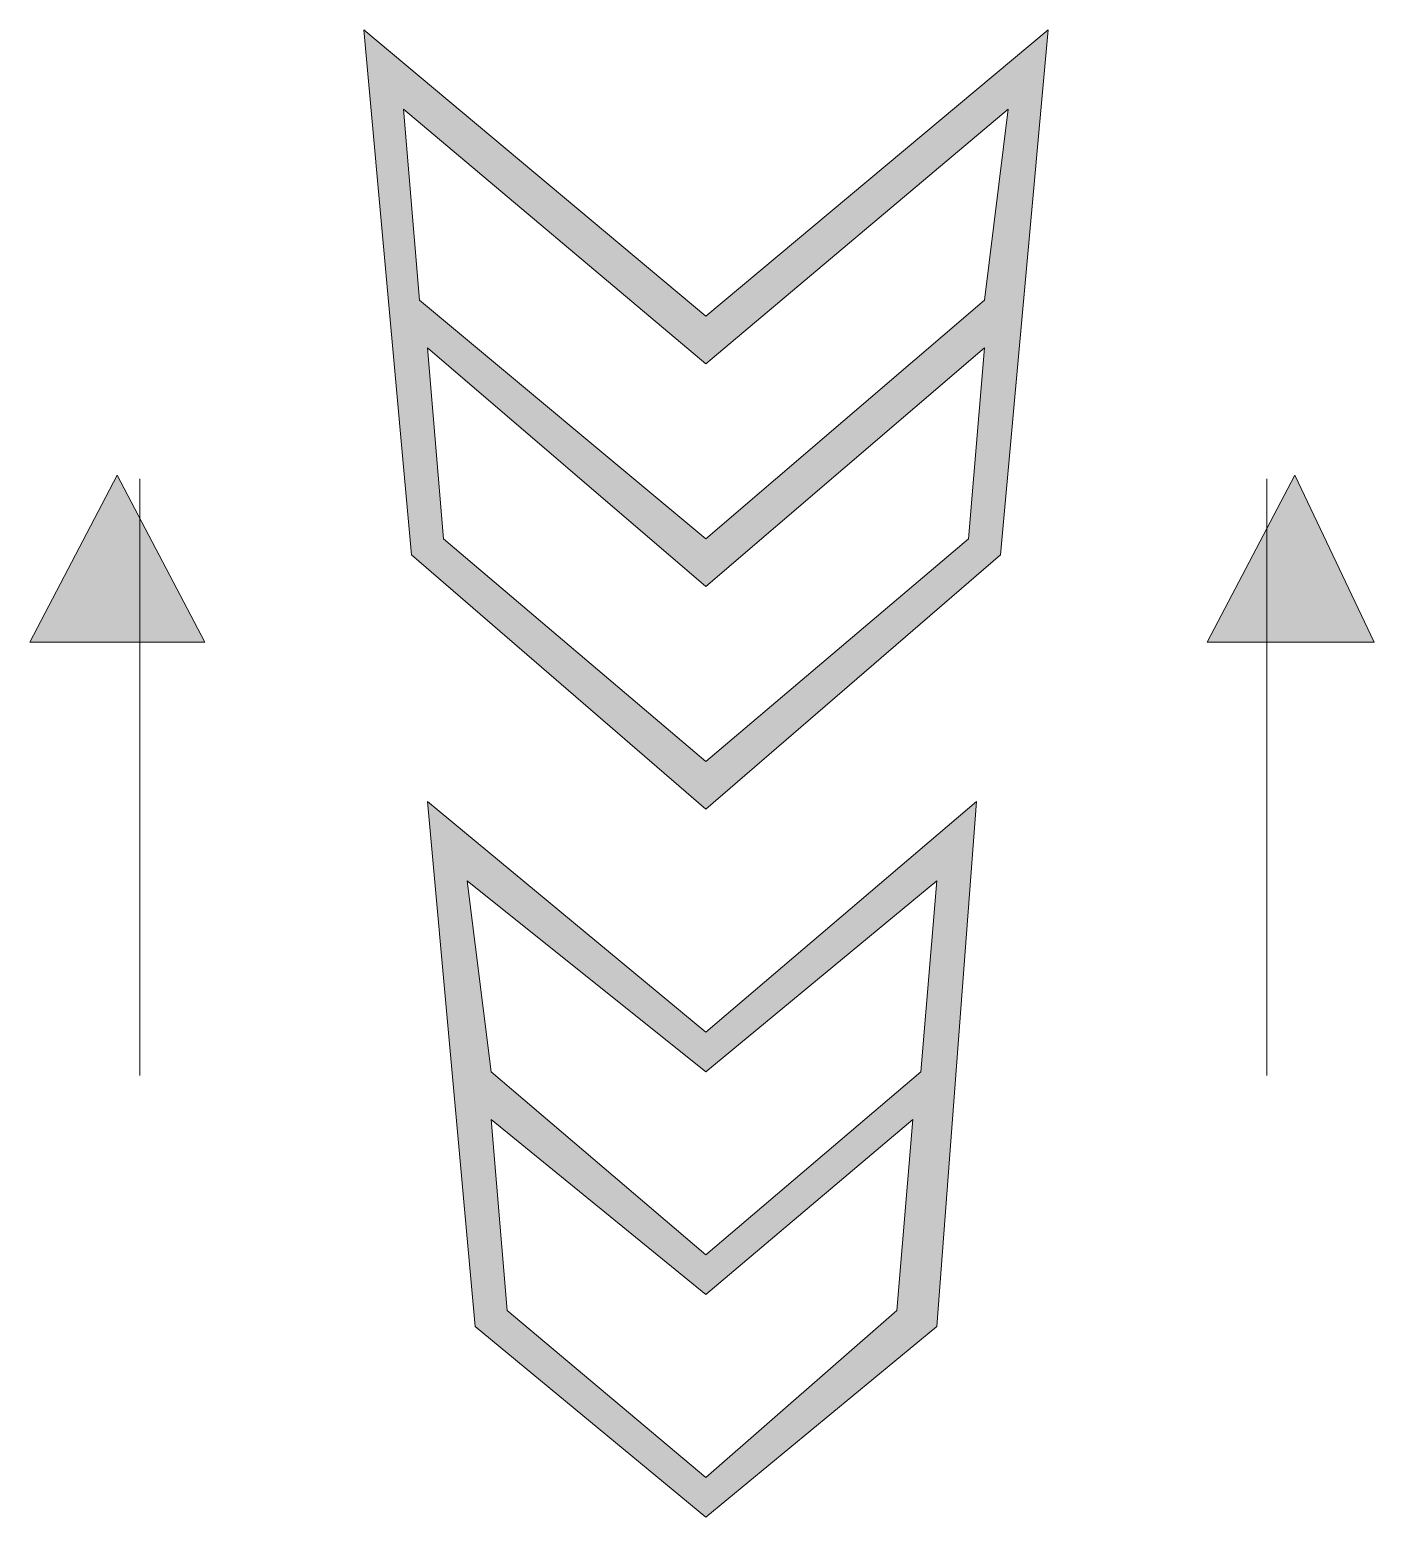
# Model space of a CAD drawing. Header units: metres. Extents: x 98 to 300, y 28 to 252.
import ezdxf

# ---------------------------------------------------------------- set-up
doc = ezdxf.new("R2010")
doc.units = ezdxf.units.M
doc.layers.add('FILL_WHITE_FFFFFF', color=7, linetype='Continuous', true_color=0xffffff)
doc.layers.add('STROKE_WHITE_FFFFFF', color=7, linetype='Continuous', true_color=0xffffff)

msp = doc.modelspace()

# ---------------------------------------------------------------- hatches: boundary and pattern name
at = {"layer": 'FILL_WHITE_FFFFFF', "true_color": 0xffffff}
h = msp.add_hatch(color=7, dxfattribs=at)
h.dxf.hatch_style = 1
h.paths.add_polyline_path([(244.05, 173.25), (199.65, 134.85), (155.25, 173.25), (148.05, 252.45), (199.65, 209.25), (251.25, 252.45), (244.05, 173.25)])
h.paths.add_polyline_path([(156.45, 211.65), (199.65, 175.65), (241.65, 211.65), (245.25, 240.45), (199.65, 202.05), (154.05, 240.45), (156.45, 211.65)], flags=16)
h.paths.add_polyline_path([(160.05, 175.65), (199.65, 142.05), (239.25, 175.65), (241.65, 204.45), (199.65, 168.45), (157.65, 204.45), (160.05, 175.65)], flags=16)
h = msp.add_hatch(color=7, dxfattribs=at)
h.dxf.hatch_style = 1
h.paths.add_polyline_path([(110.85, 185.25), (124.05, 160.05), (97.65, 160.05), (110.85, 185.25)])
h = msp.add_hatch(color=7, dxfattribs=at)
h.dxf.hatch_style = 1
h.paths.add_polyline_path([(288.45, 185.25), (300.45, 160.05), (275.25, 160.05), (288.45, 185.25)])
h = msp.add_hatch(color=7, dxfattribs=at)
h.dxf.hatch_style = 1
h.paths.add_polyline_path([(199.65, 28.05), (164.85, 56.85), (157.65, 136.05), (199.65, 101.25), (240.45, 136.05), (234.45, 56.85), (199.65, 28.05)])
h.paths.add_polyline_path([(199.65, 67.65), (232.05, 95.25), (234.45, 124.05), (199.65, 95.25), (163.65, 124.05), (167.25, 95.25), (199.65, 67.65)], flags=16)
h.paths.add_polyline_path([(169.65, 59.25), (199.65, 34.05), (228.45, 59.25), (230.85, 88.05), (199.65, 61.65), (167.25, 88.05), (169.65, 59.25)], flags=16)

# ---------------------------------------------------------------- linework, layer by layer
at = {"layer": 'FILL_WHITE_FFFFFF', "lineweight": 0, "true_color": 0xffffff}
for points in [[(244.05, 173.25), (199.65, 134.85), (155.25, 173.25), (148.05, 252.45), (199.65, 209.25), (251.25, 252.45)], [(156.45, 211.65), (199.65, 175.65), (241.65, 211.65), (245.25, 240.45), (199.65, 202.05), (154.05, 240.45)], [(160.05, 175.65), (199.65, 142.05), (239.25, 175.65), (241.65, 204.45), (199.65, 168.45), (157.65, 204.45)], [(110.85, 185.25), (124.05, 160.05), (97.65, 160.05)], [(288.45, 185.25), (300.45, 160.05), (275.25, 160.05)], [(199.65, 28.05), (164.85, 56.85), (157.65, 136.05), (199.65, 101.25), (240.45, 136.05), (234.45, 56.85)], [(199.65, 67.65), (232.05, 95.25), (234.45, 124.05), (199.65, 95.25), (163.65, 124.05), (167.25, 95.25)], [(169.65, 59.25), (199.65, 34.05), (228.45, 59.25), (230.85, 88.05), (199.65, 61.65), (167.25, 88.05)]]:
    msp.add_lwpolyline(points, close=True, dxfattribs=at)
at = {"layer": 'STROKE_WHITE_FFFFFF', "lineweight": 0, "true_color": 0xffffff}
for points in [[(114.25, 184.69), (114.25, 94.69)], [(284.25, 184.69), (284.25, 94.69)]]:
    msp.add_lwpolyline(points, dxfattribs=at)

doc.saveas('drawing.dxf')
